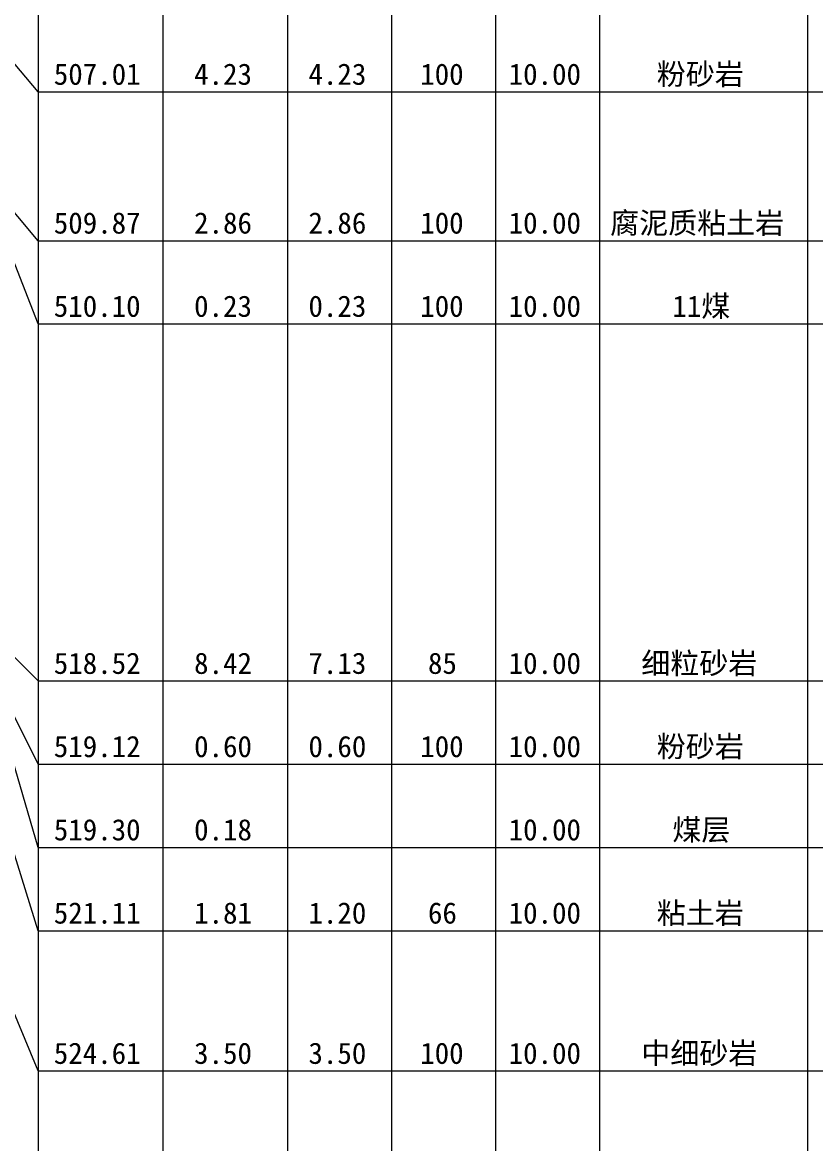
# Model space of a CAD drawing. Header units: inches. Extents: x -27 to 109, y -598 to 26.
# Drawn here: x 20.78 to 36.04, y -527.52 to -505.97 of the extents above; entities that cross this region are included whole.
import ezdxf

# ---------------------------------------------------------------- set-up
doc = ezdxf.new("R2010")
doc.units = ezdxf.units.IN
doc.header["$MEASUREMENT"] = 0
doc.layers.get('0').update_dxf_attribs({"lineweight": 0})
doc.styles.add('宋体', font='')
doc.styles.get('宋体').set_extended_font_data('宋体')

msp = doc.modelspace()

# ---------------------------------------------------------------- linework, layer by layer
at = {"linetype": 'Continuous', "lineweight": 15}
for p, q in [((21.082, 0.896), (21.082, -567.184)), ((23.482, 0.896), (23.482, -567.184)), ((25.882, 0.896), (25.882, -567.184)), ((27.882, 0.896), (27.882, -567.184)), ((29.882, 0.896), (29.882, -567.184)), ((31.882, 0.896), (31.882, -567.184)), ((35.882, 0.896), (35.882, -567.184)), ((21.082, -507.303), (20.082, -506.114)), ((21.082, -507.303), (23.482, -507.303)), ((23.482, -507.303), (25.882, -507.303)), ((25.882, -507.303), (27.882, -507.303)), ((27.882, -507.303), (29.882, -507.303)), ((29.882, -507.303), (31.882, -507.303)), ((31.882, -507.303), (35.882, -507.303)), ((35.882, -507.303), (65.882, -507.303)), ((21.082, -510.163), (20.082, -508.974)), ((21.082, -511.763), (20.082, -509.204)), ((21.082, -510.163), (23.482, -510.163)), ((23.482, -510.163), (25.882, -510.163)), ((25.882, -510.163), (27.882, -510.163)), ((27.882, -510.163), (29.882, -510.163)), ((29.882, -510.163), (31.882, -510.163)), ((31.882, -510.163), (35.882, -510.163)), ((35.882, -510.163), (65.882, -510.163)), ((21.082, -511.763), (23.482, -511.763)), ((23.482, -511.763), (25.882, -511.763)), ((25.882, -511.763), (27.882, -511.763)), ((27.882, -511.763), (29.882, -511.763)), ((29.882, -511.763), (31.882, -511.763)), ((31.882, -511.763), (35.882, -511.763)), ((35.882, -511.763), (65.882, -511.763)), ((21.082, -518.626), (20.082, -517.624)), ((21.082, -520.226), (20.082, -518.224)), ((21.082, -521.826), (20.082, -518.404)), ((21.082, -518.626), (23.482, -518.626)), ((23.482, -518.626), (25.882, -518.626)), ((25.882, -518.626), (27.882, -518.626)), ((27.882, -518.626), (29.882, -518.626)), ((29.882, -518.626), (31.882, -518.626)), ((31.882, -518.626), (35.882, -518.626)), ((35.882, -518.626), (65.882, -518.626)), ((21.082, -523.426), (20.082, -520.214)), ((21.082, -520.226), (23.482, -520.226)), ((23.482, -520.226), (25.882, -520.226)), ((25.882, -520.226), (27.882, -520.226)), ((27.882, -520.226), (29.882, -520.226)), ((29.882, -520.226), (31.882, -520.226)), ((31.882, -520.226), (35.882, -520.226)), ((35.882, -520.226), (65.882, -520.226)), ((21.082, -521.826), (23.482, -521.826)), ((23.482, -521.826), (25.882, -521.826)), ((25.882, -521.826), (27.882, -521.826)), ((27.882, -521.826), (29.882, -521.826)), ((29.882, -521.826), (31.882, -521.826)), ((31.882, -521.826), (35.882, -521.826)), ((35.882, -521.826), (65.882, -521.826)), ((21.082, -523.426), (23.482, -523.426)), ((23.482, -523.426), (25.882, -523.426)), ((25.882, -523.426), (27.882, -523.426)), ((27.882, -523.426), (29.882, -523.426)), ((29.882, -523.426), (31.882, -523.426)), ((31.882, -523.426), (35.882, -523.426)), ((35.882, -523.426), (65.882, -523.426)), ((21.082, -526.123), (20.082, -523.714)), ((21.082, -526.123), (23.482, -526.123)), ((23.482, -526.123), (25.882, -526.123)), ((25.882, -526.123), (27.882, -526.123)), ((27.882, -526.123), (29.882, -526.123)), ((29.882, -526.123), (31.882, -526.123)), ((31.882, -526.123), (35.882, -526.123)), ((35.882, -526.123), (65.882, -526.123))]:
    msp.add_line(p, q, dxfattribs=at)

# ---------------------------------------------------------------- texts
at = {"style": '宋体'}
for s, p in [('507.01', (21.384, -507.167)), ('4.23', (24.083, -507.167)), ('4.23', (26.283, -507.167)), ('100', (28.433, -507.167)), ('10.00', (30.134, -507.167)), ('粉砂岩', (32.984, -507.167)), ('509.87', (21.384, -510.027)), ('2.86', (24.083, -510.027)), ('2.86', (26.283, -510.027)), ('100', (28.433, -510.027)), ('10.00', (30.134, -510.027)), ('腐泥质粘土岩', (32.086, -510.027)), ('11煤', (33.283, -511.627)), ('510.10', (21.384, -511.627)), ('0.23', (24.083, -511.627)), ('0.23', (26.283, -511.627)), ('100', (28.433, -511.627)), ('10.00', (30.134, -511.627)), ('细粒砂岩', (32.685, -518.49)), ('518.52', (21.384, -518.49)), ('8.42', (24.083, -518.49)), ('7.13', (26.283, -518.49)), ('85', (28.582, -518.49)), ('10.00', (30.134, -518.49)), ('519.12', (21.384, -520.09)), ('0.60', (24.083, -520.09)), ('0.60', (26.283, -520.09)), ('100', (28.433, -520.09)), ('10.00', (30.134, -520.09)), ('粉砂岩', (32.984, -520.09)), ('519.30', (21.384, -521.69)), ('0.18', (24.083, -521.69)), ('10.00', (30.134, -521.69)), ('煤层', (33.283, -521.69)), ('521.11', (21.384, -523.29)), ('1.81', (24.083, -523.29)), ('1.20', (26.283, -523.29)), ('66', (28.582, -523.29)), ('10.00', (30.134, -523.29)), ('粘土岩', (32.984, -523.29)), ('524.61', (21.384, -525.986)), ('3.50', (24.083, -525.986)), ('3.50', (26.283, -525.986)), ('100', (28.433, -525.986)), ('10.00', (30.134, -525.986)), ('中细砂岩', (32.685, -525.986))]:
    msp.add_text(s, height=0.4092, dxfattribs=at).set_placement(p)

doc.saveas('drawing.dxf')
